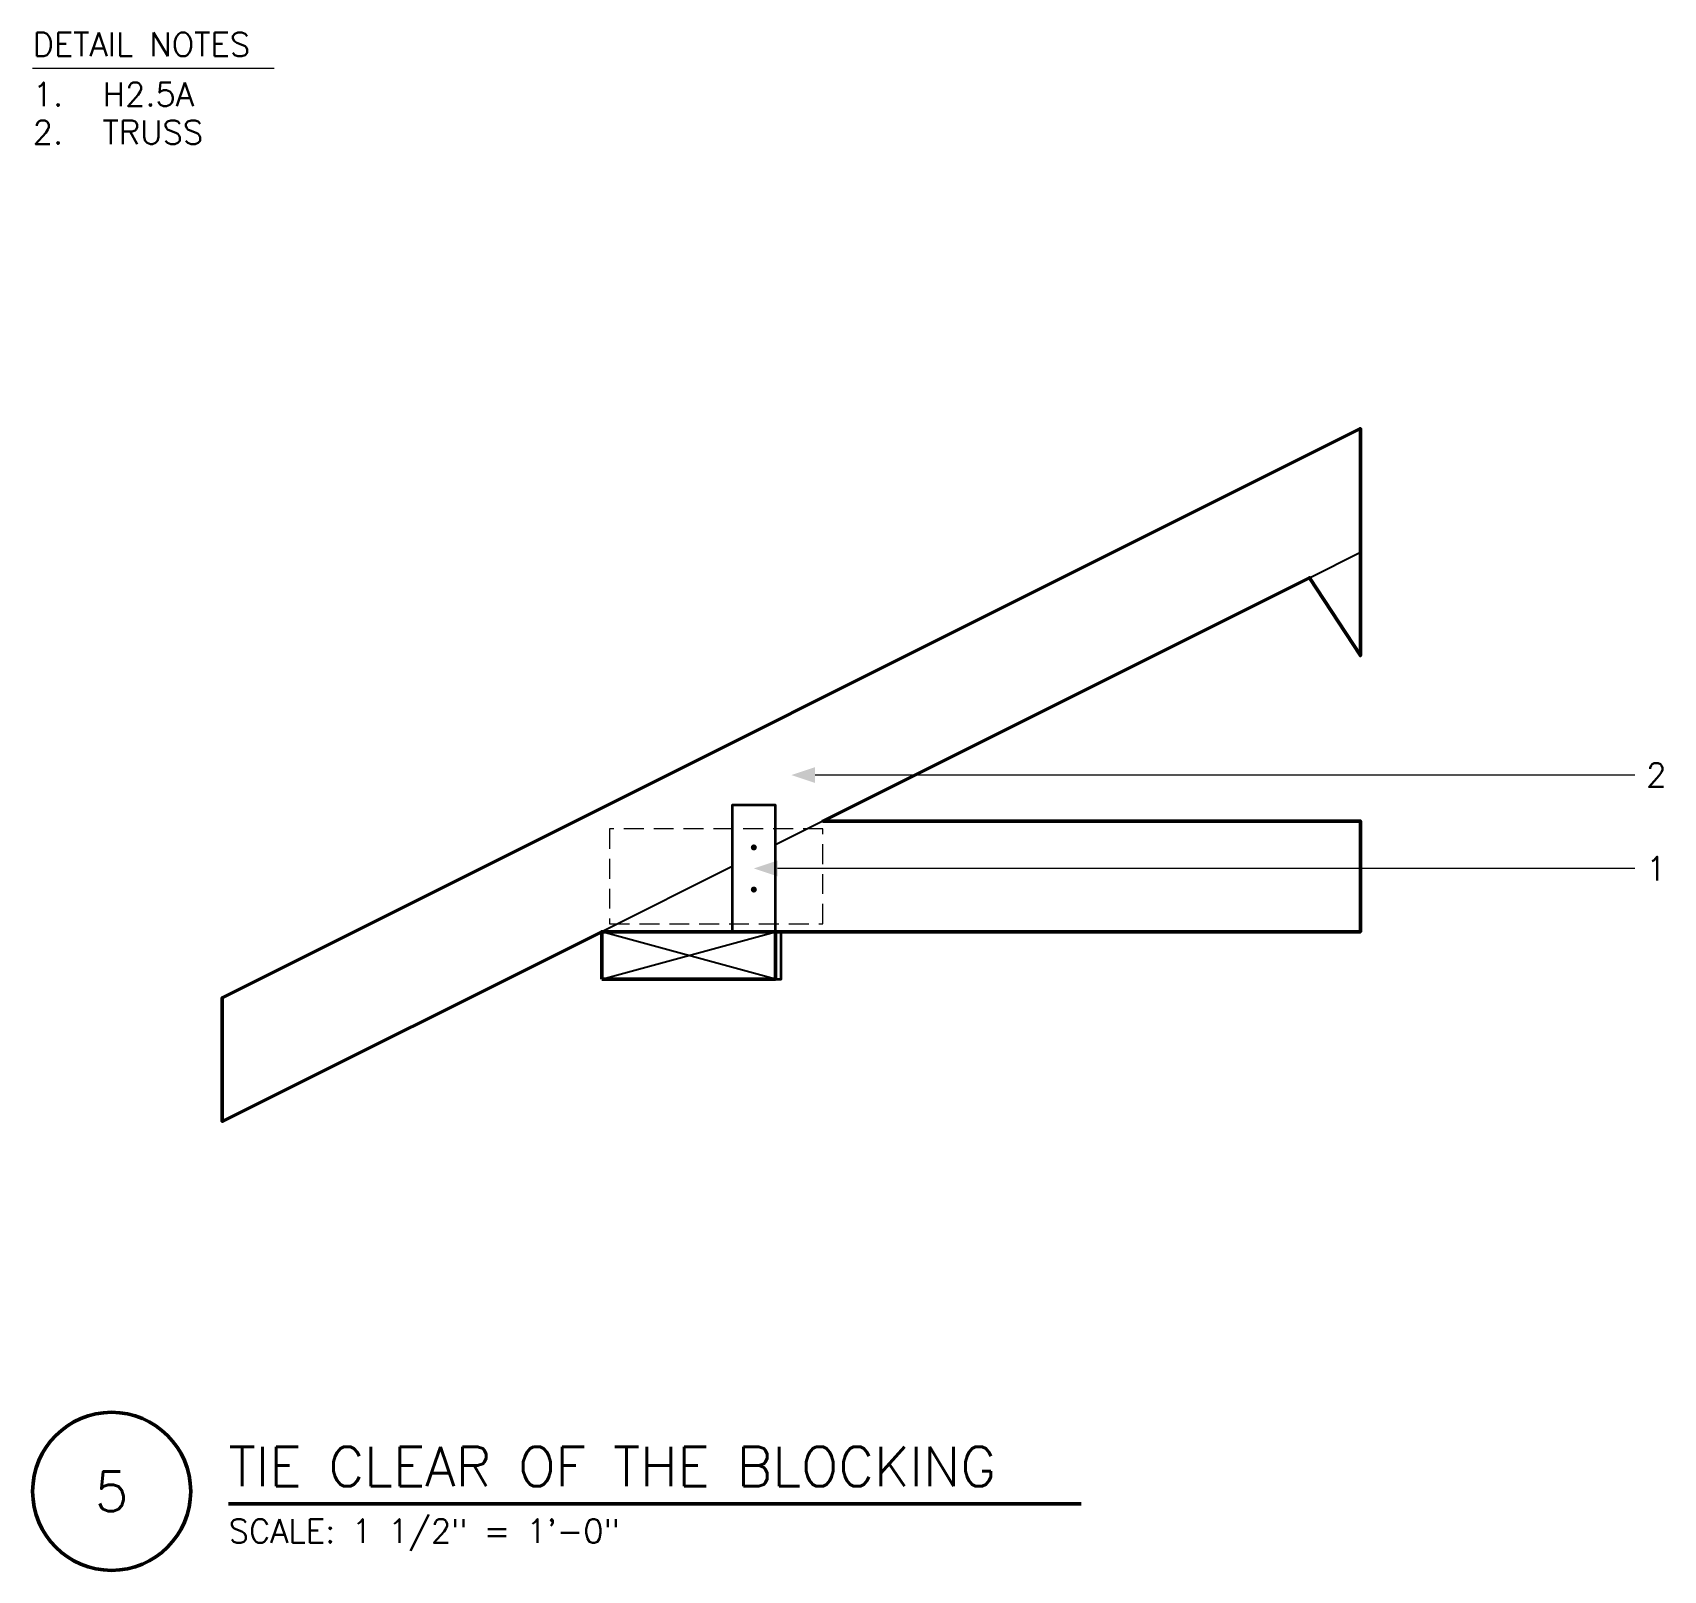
# Model space of a CAD drawing. Header units: inches. Extents: x -18 to 33.6, y -18.7 to 29.9.
import ezdxf
from ezdxf.enums import TextEntityAlignment as Align

# ---------------------------------------------------------------- set-up
doc = ezdxf.new("R2010")
doc.units = ezdxf.units.IN
doc.header["$MEASUREMENT"] = 0
doc.linetypes.add('DASHED', pattern=[0.944882, 0.629921, -0.314961])
for name, color, linetype, lineweight in [('S-ANNO-NOTE', 7, 'CONTINUOUS', 18), ('S-ANNO-TTLB', 7, 'CONTINUOUS', 50), ('S-DETL-BYND', 7, 'CONTINUOUS', 25), ('S-DETL-CUT', 7, 'CONTINUOUS', 50), ('S-DETL-HIDN', 7, 'DASHED', 18), ('S-DETL-STL', 7, 'CONTINUOUS', 35)]:
    doc.layers.add(name, color=color, linetype=linetype, lineweight=lineweight)
doc.styles.add('KERF', font='romans.shx')

msp = doc.modelspace()

# ---------------------------------------------------------------- hatches: boundary and pattern name
at = {"layer": 'S-ANNO-NOTE', "lineweight": 50}
for points in [[(6, 6.456559), (6.75, 6.206559), (6.75, 6.706559)], [(4.8125, 3.5), (5.5625, 3.25), (5.5625, 3.75)]]:
    msp.add_hatch(color=256, dxfattribs=at).paths.add_polyline_path(points)
at = {"layer": 'S-DETL-STL', "lineweight": 50}
for points in [[(4.9085, 4.166667, 1), (4.7165, 4.166667, 1)], [(4.9085, 2.833333, 1), (4.7165, 2.833333, 1)]]:
    msp.add_hatch(color=256, dxfattribs=at).paths.add_polyline_path(points)

# ---------------------------------------------------------------- linework, layer by layer
at = {"layer": 'S-ANNO-NOTE', "lineweight": 18}
for points in [[(-18, 28.813119), (-10.357143, 28.813119)], [(32.68, 6.456559), (31.68, 6.456559), (6.75, 6.456559)], [(32.68, 3.5), (31.68, 3.5), (5.5625, 3.5)]]:
    msp.add_lwpolyline(points, dxfattribs=at)
at = {"layer": 'S-ANNO-TTLB', "lineweight": 50}
msp.add_lwpolyline([(-18, -16.2, 1), (-13, -16.2, 1)], format="xyb", close=True, dxfattribs=at)
msp.add_lwpolyline([(-11.8, -16.6), (15.164286, -16.6)], dxfattribs=at)
at = {"layer": 'S-DETL-BYND', "lineweight": 25}
for points in [[(22.389408, 12.694704), (24, 13.5)], [(7, 5), (5.5, 4.25)], [(4.125, 3.5625), (0, 1.5)], [(0, 0), (5.5, 1.5)], [(5.5, 0), (0, 1.5)]]:
    msp.add_lwpolyline(points, dxfattribs=at)
at = {"layer": 'S-DETL-CUT', "lineweight": 50}
msp.add_lwpolyline([(5.5, 1.5), (5.676, 1.5), (24, 1.5), (24, 5), (7, 5), (22.389408, 12.694704), (24, 10.235422), (24, 13.5), (24, 17.413119), (-12, -0.586881), (-12, -4.5), (0, 1.5)], dxfattribs=at)
msp.add_lwpolyline([(0, 0), (5.5, 0), (5.5, 1.5), (0, 1.5)], close=True, dxfattribs=at)
at = {"layer": 'S-DETL-HIDN', "linetype": 'DASHED', "lineweight": 18}
msp.add_lwpolyline([(0.25, 1.75), (7, 1.75), (7, 4.75), (0.25, 4.75)], close=True, dxfattribs=at)
at = {"layer": 'S-DETL-STL', "lineweight": 35}
for points in [[(5.5, 1.5), (5.5, 5.5), (4.125, 5.5), (4.125, 1.5)], [(5.5, 0), (5.676, 0), (5.676, 1.5)]]:
    msp.add_lwpolyline(points, dxfattribs=at)

# ---------------------------------------------------------------- texts
at = {"layer": 'S-ANNO-NOTE', "lineweight": 18, "style": 'KERF'}
for s, p in [('DETAIL NOTES', (-18, 29.188119)), ('1.', (-18, 27.613119)), ('H2.5A', (-15.785714, 27.613119)), ('2.', (-18, 26.413119)), ('TRUSS', (-15.785714, 26.413119))]:
    msp.add_text(s, height=0.75, dxfattribs=at).set_placement(p)
for s, p in [('2', (33.357143, 6.456559)), ('1', (33.357143, 3.5))]:
    msp.add_text(s, height=0.75, dxfattribs=at).set_placement(p, align=Align.MIDDLE_CENTER)
at = {"layer": 'S-ANNO-TTLB', "lineweight": 50, "style": 'KERF'}
msp.add_text('TIE CLEAR OF THE BLOCKING', height=1.25, dxfattribs=at).set_placement((-11.8, -16.04))
msp.add_text('5', height=1.25, dxfattribs=at).set_placement((-15.5, -16.2), align=Align.MIDDLE_CENTER)
at = {"layer": 'S-ANNO-TTLB', "lineweight": 18, "style": 'KERF'}
msp.add_text('SCALE: 1 1/2" = 1\'-0"', height=0.75, dxfattribs=at).set_placement((-11.8, -17.83))

doc.saveas('drawing.dxf')
